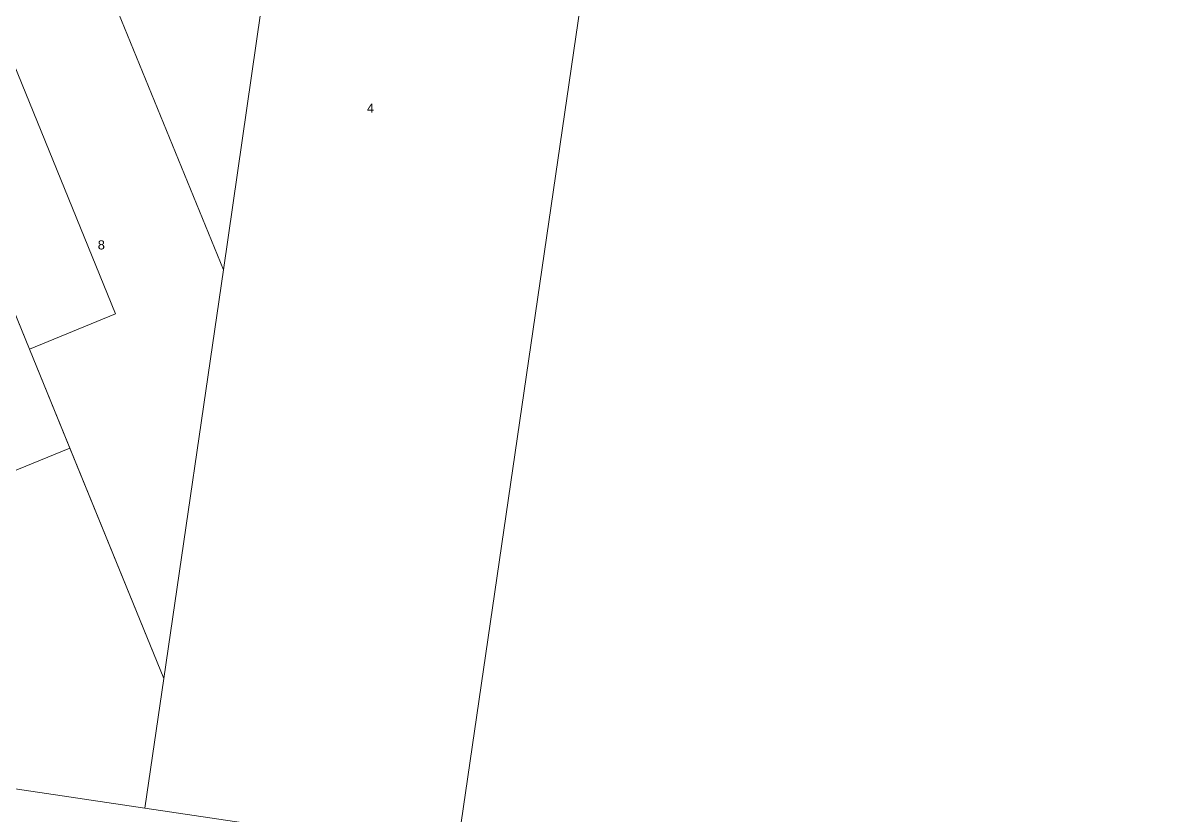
# Model space of a CAD drawing. Header units: metres. Extents: x 259786 to 261372, y 6264838 to 6265913.
# Drawn here: x 260617.9 to 260840.6, y 6265231.9 to 6265387.3 of the extents above; entities that cross this region are included whole.
import ezdxf

# ---------------------------------------------------------------- set-up
doc = ezdxf.new("R2010")
doc.units = ezdxf.units.M
doc.layers.add('Cadastre Land Parcels_SP_EXT', color=9, linetype='Continuous', lineweight=5)
doc.styles.get("Standard").update_dxf_attribs({"font": 'arial.ttf'})

msp = doc.modelspace()

# ---------------------------------------------------------------- linework, layer by layer
at = {"layer": 'Cadastre Land Parcels_SP_EXT', "linetype": 'Continuous'}
msp.add_lwpolyline([(260849.94, 6265498.89), (260821.86, 6265501.08), (260816.48, 6265463.1), (260798.28, 6265461.14), (260778.08, 6265458.97), (260770.86, 6265464.3), (260758.49, 6265465.51), (260757.56, 6265459.14), (260737.64, 6265462.01), (260737.39, 6265460.33), (260702.93, 6265224.26), (260641.83, 6265233.35), (260615.12, 6265237.34), (260573.57, 6265243.46), (260556.57, 6265245.96), (260547.6, 6265247.28), (260541.68, 6265248.15), (260531.78, 6265249.61), (260540.92, 6265242.98), (260554.7, 6265233), (260654.88, 6265160.39)], dxfattribs=at)
for points in [[(260737.39, 6265460.33), (260722.19, 6265457.1), (260718.98, 6265434.87), (260686.64, 6265428.49), (260671.01, 6265432.95), (260670.1, 6265427.7), (260657.25, 6265338.86), (260645.56, 6265258.77), (260641.83, 6265233.35), (260702.93, 6265224.26), (260737.39, 6265460.33)], [(260670.1, 6265427.7), (260629.06, 6265407.99), (260657.25, 6265338.86), (260670.1, 6265427.7)], [(260645.56, 6265258.77), (260657.25, 6265338.86), (260629.06, 6265407.99), (260608.45, 6265398.07), (260636.12, 6265330.23), (260619.23, 6265323.32), (260645.56, 6265258.77)], [(260608.45, 6265398.07), (260591.96, 6265390.15), (260619.23, 6265323.32), (260636.12, 6265330.23), (260608.45, 6265398.07)], [(260547.6, 6265247.28), (260556.57, 6265245.96), (260567.29, 6265279.5), (260627.13, 6265303.94), (260619.23, 6265323.32), (260615.81, 6265331.71), (260598.98, 6265324.83), (260548.73, 6265304.32), (260560.05, 6265276.55), (260547.6, 6265247.28)], [(260556.57, 6265245.96), (260573.57, 6265243.46), (260615.12, 6265237.34), (260641.83, 6265233.35), (260645.56, 6265258.77), (260627.13, 6265303.94), (260567.29, 6265279.5), (260556.57, 6265245.96)]]:
    msp.add_lwpolyline(points, close=True, dxfattribs=at)

# ---------------------------------------------------------------- texts
at = {"layer": 'Cadastre Land Parcels_SP_EXT'}
for s, p in [('4', (260685.39, 6265369.67)), ('8', (260632.61, 6265342.87))]:
    msp.add_text(s, height=1.8, dxfattribs=at).set_placement(p)

doc.saveas('drawing.dxf')
